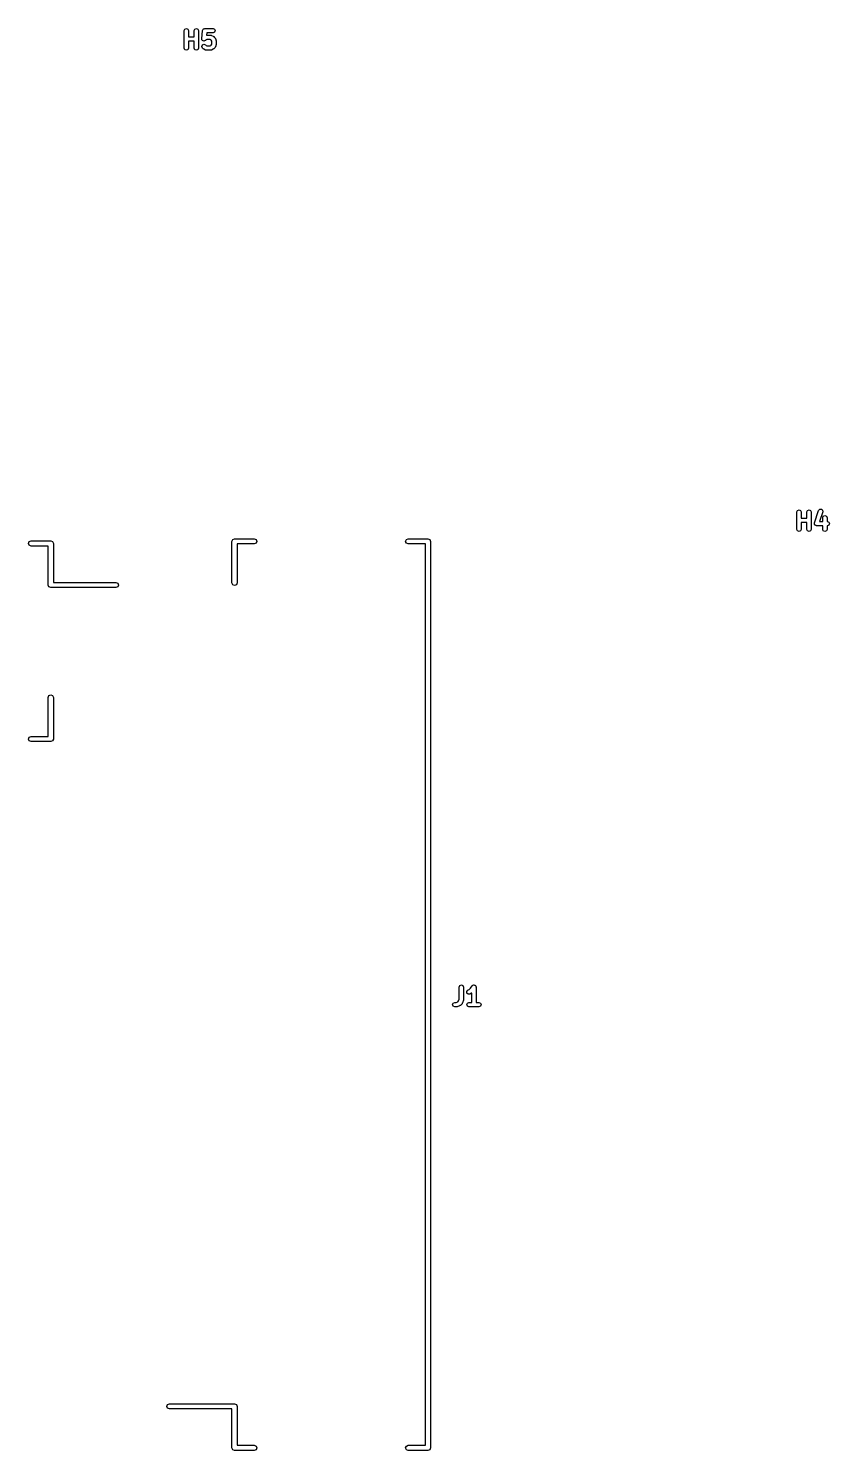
# Model space of a CAD drawing. Extents: x 84.8 to 123.4, y -81.5 to -32.5.
# Drawn here: x 105.09 to 123.39, y -65.03 to -32.53 of the extents above; entities that cross this region are included whole.
import ezdxf

# ---------------------------------------------------------------- set-up
doc = ezdxf.new("R2010")
doc.units = 0
doc.layers.add('BLACK', color=7, linetype='CONTINUOUS')

msp = doc.modelspace()

# ---------------------------------------------------------------- linework, layer by layer
at = {"layer": 'BLACK', "linetype": 'CONTINUOUS'}
for p, q in [((108.645238, -32.577247), (108.659883, -32.541892)), ((108.645238, -32.977247), (108.645238, -32.577247)), ((108.659883, -32.541892), (108.695238, -32.527247)), ((108.695238, -32.527247), (108.730593, -32.541892)), ((108.730593, -32.541892), (108.745238, -32.577247)), ((108.745238, -32.577247), (108.745238, -32.717723)), ((108.745238, -32.717723), (108.873809, -32.717723)), ((108.873809, -32.817723), (108.745238, -32.817723)), ((108.745238, -32.817723), (108.745238, -32.977247)), ((108.873809, -32.577247), (108.888454, -32.541892)), ((108.873809, -32.717723), (108.873809, -32.577247)), ((108.873809, -32.977247), (108.873809, -32.817723)), ((108.888454, -32.541892), (108.923809, -32.527247)), ((108.923809, -32.527247), (108.959164, -32.541892)), ((108.959164, -32.541892), (108.973809, -32.577247)), ((108.973809, -32.577247), (108.973809, -32.977247)), ((109.045238, -32.767722), (109.046249, -32.765279)), ((109.051677, -32.783268), (109.045238, -32.767722)), ((109.045486, -32.762748), (109.064534, -32.572272)), ((109.046249, -32.765279), (109.045486, -32.762748)), ((109.05654, -32.799385), (109.051677, -32.783268)), ((109.05887, -32.800635), (109.05654, -32.799385)), ((109.059882, -32.803077), (109.05887, -32.800635)), ((109.075427, -32.809516), (109.059882, -32.803077)), ((109.064534, -32.572272), (109.072491, -32.557437)), ((109.072491, -32.557437), (109.078931, -32.541892)), ((109.090263, -32.817475), (109.075427, -32.809516)), ((109.078931, -32.541892), (109.081373, -32.54088)), ((109.081373, -32.54088), (109.082624, -32.538549)), ((109.082624, -32.538549), (109.09874, -32.533686)), ((109.092794, -32.816711), (109.090263, -32.817475)), ((109.095237, -32.817723), (109.092794, -32.816711)), ((109.110783, -32.811283), (109.095237, -32.817723)), ((109.09874, -32.533686), (109.114286, -32.527247)), ((109.1269, -32.806421), (109.110783, -32.811283)), ((109.114286, -32.527247), (109.304762, -32.527247)), ((109.12815, -32.80409), (109.1269, -32.806421)), ((109.130592, -32.803079), (109.12815, -32.80409)), ((109.143902, -32.789769), (109.130592, -32.803079)), ((109.164184, -32.779628), (109.143902, -32.789769)), ((109.159535, -32.627247), (109.154297, -32.679628)), ((109.154297, -32.679628), (109.247619, -32.679628)), ((109.304762, -32.627247), (109.159535, -32.627247)), ((109.235816, -32.779628), (109.164184, -32.779628)), ((109.256096, -32.789768), (109.235816, -32.779628)), ((109.247619, -32.679628), (109.258371, -32.684081)), ((109.263668, -32.79734), (109.256096, -32.789768)), ((109.258371, -32.684081), (109.26998, -32.684907)), ((109.273809, -32.817622), (109.263668, -32.79734)), ((109.26998, -32.684907), (109.308075, -32.703955)), ((109.273809, -32.889253), (109.273809, -32.817622)), ((109.304762, -32.527247), (109.340117, -32.541892)), ((109.340117, -32.612602), (109.304762, -32.627247)), ((109.308075, -32.703955), (109.313466, -32.710171)), ((109.313466, -32.710171), (109.321068, -32.71332)), ((109.321068, -32.71332), (109.340116, -32.732367)), ((109.340116, -32.732367), (109.343265, -32.739969)), ((109.340117, -32.541892), (109.354762, -32.577247)), ((109.354762, -32.577247), (109.340117, -32.612602)), ((109.343265, -32.739969), (109.349484, -32.745363)), ((109.349484, -32.745363), (109.368531, -32.783459)), ((109.368531, -32.783459), (109.369355, -32.795067)), ((109.369355, -32.795067), (109.373809, -32.805819)), ((109.373809, -32.805819), (109.373809, -32.901057)), ((108.659883, -33.012602), (108.645238, -32.977247)), ((108.695238, -33.027247), (108.659883, -33.012602)), ((108.730593, -33.012602), (108.695238, -33.027247)), ((108.745238, -32.977247), (108.730593, -33.012602)), ((108.888454, -33.012602), (108.873809, -32.977247)), ((108.923809, -33.027247), (108.888454, -33.012602)), ((108.959164, -33.012602), (108.923809, -33.027247)), ((108.973809, -32.977247), (108.959164, -33.012602)), ((109.045238, -32.939152), (109.059883, -32.903797)), ((109.059883, -32.974507), (109.045238, -32.939152)), ((109.059883, -32.903797), (109.095238, -32.889152)), ((109.078931, -32.993555), (109.059883, -32.974507)), ((109.086533, -32.996703), (109.078931, -32.993555)), ((109.091926, -33.002922), (109.086533, -32.996703)), ((109.130021, -33.021968), (109.091926, -33.002922)), ((109.095238, -32.889152), (109.130593, -32.903797)), ((109.141627, -33.022792), (109.130021, -33.021968)), ((109.130593, -32.903797), (109.143901, -32.917105)), ((109.152381, -33.027247), (109.141627, -33.022792)), ((109.143901, -32.917105), (109.164185, -32.927247)), ((109.247619, -33.027247), (109.152381, -33.027247)), ((109.164185, -32.927247), (109.235816, -32.927247)), ((109.235816, -32.927247), (109.256096, -32.917107)), ((109.258369, -33.022793), (109.247619, -33.027247)), ((109.256096, -32.917107), (109.263667, -32.909536)), ((109.269979, -33.021969), (109.258369, -33.022793)), ((109.263667, -32.909536), (109.273809, -32.889253)), ((109.308074, -33.002922), (109.269979, -33.021969)), ((109.313466, -32.996704), (109.308074, -33.002922)), ((109.321069, -32.993555), (109.313466, -32.996704)), ((109.340117, -32.974507), (109.321069, -32.993555)), ((109.343265, -32.966904), (109.340117, -32.974507)), ((109.349484, -32.961512), (109.343265, -32.966904)), ((109.36853, -32.923417), (109.349484, -32.961512)), ((109.369354, -32.91181), (109.36853, -32.923417)), ((109.373809, -32.901057), (109.369354, -32.91181)), ((122.645238, -43.577247), (122.659883, -43.541892)), ((122.659883, -43.541892), (122.695238, -43.527247)), ((122.695238, -43.527247), (122.730593, -43.541892)), ((122.730593, -43.541892), (122.745238, -43.577247)), ((122.873809, -43.577247), (122.888454, -43.541892)), ((122.888454, -43.541892), (122.923809, -43.527247)), ((122.923809, -43.527247), (122.959164, -43.541892)), ((122.959164, -43.541892), (122.973809, -43.577247)), ((123.047804, -43.828103), (123.143042, -43.542389)), ((123.143042, -43.542389), (123.168116, -43.513479)), ((123.168116, -43.513479), (123.206287, -43.510766)), ((123.206287, -43.510766), (123.235197, -43.53584)), ((123.235197, -43.53584), (123.23791, -43.574011)), ((122.645238, -43.977247), (122.645238, -43.577247)), ((122.745238, -43.577247), (122.745238, -43.717723)), ((122.745238, -43.717723), (122.873809, -43.717723)), ((122.873809, -43.817723), (122.745238, -43.817723)), ((122.745238, -43.817723), (122.745238, -43.977247)), ((122.873809, -43.717723), (122.873809, -43.577247)), ((122.873809, -43.977247), (122.873809, -43.817723)), ((122.973809, -43.577247), (122.973809, -43.977247)), ((123.045238, -43.843914), (123.048387, -43.83631)), ((123.049692, -43.854666), (123.045238, -43.843914)), ((123.048387, -43.83631), (123.047804, -43.828103)), ((123.050517, -43.866274), (123.049692, -43.854666)), ((123.056733, -43.871665), (123.050517, -43.866274)), ((123.059883, -43.879269), (123.056733, -43.871665)), ((123.23791, -43.574011), (123.164609, -43.793914)), ((123.164609, -43.793914), (123.235714, -43.793914)), ((123.235714, -43.71058), (123.250359, -43.675225)), ((123.235714, -43.793914), (123.235714, -43.71058)), ((123.250359, -43.675225), (123.285714, -43.66058)), ((123.285714, -43.66058), (123.321069, -43.675225)), ((123.321069, -43.675225), (123.335714, -43.71058)), ((123.335714, -43.71058), (123.335714, -43.793914)), ((123.335714, -43.793914), (123.342857, -43.793914)), ((123.342857, -43.793914), (123.378212, -43.808559)), ((123.378212, -43.808559), (123.392857, -43.843914)), ((123.392857, -43.843914), (123.378212, -43.879269)), ((109.753574, -44.207574), (109.796, -44.19)), ((109.796, -44.19), (110.246, -44.19)), ((110.246, -44.19), (110.288426, -44.207574)), ((113.723574, -44.207574), (113.766, -44.19)), ((113.766, -44.19), (114.216, -44.19)), ((114.216, -44.19), (114.258426, -44.207574)), ((122.659883, -44.012602), (122.645238, -43.977247)), ((122.695238, -44.027247), (122.659883, -44.012602)), ((122.730593, -44.012602), (122.695238, -44.027247)), ((122.745238, -43.977247), (122.730593, -44.012602)), ((122.888454, -44.012602), (122.873809, -43.977247)), ((122.923809, -44.027247), (122.888454, -44.012602)), ((122.959164, -44.012602), (122.923809, -44.027247)), ((122.973809, -43.977247), (122.959164, -44.012602)), ((123.070635, -43.883722), (123.059883, -43.879269)), ((123.079427, -43.891348), (123.070635, -43.883722)), ((123.087634, -43.890764), (123.079427, -43.891348)), ((123.095238, -43.893914), (123.087634, -43.890764)), ((123.235714, -43.893914), (123.095238, -43.893914)), ((123.235714, -43.977247), (123.235714, -43.893914)), ((123.250359, -44.012602), (123.235714, -43.977247)), ((123.285714, -44.027247), (123.250359, -44.012602)), ((123.321069, -44.012602), (123.285714, -44.027247)), ((123.335714, -43.977247), (123.321069, -44.012602)), ((123.342857, -43.893914), (123.335714, -43.893914)), ((123.335714, -43.893914), (123.335714, -43.977247)), ((123.378212, -43.879269), (123.342857, -43.893914)), ((105.086, -44.2978), (105.103574, -44.255374)), ((105.103574, -44.340226), (105.086, -44.2978)), ((105.103574, -44.255374), (105.146, -44.2378)), ((105.146, -44.3578), (105.103574, -44.340226)), ((105.146, -44.2378), (105.596, -44.2378)), ((105.536, -44.3578), (105.146, -44.3578)), ((105.536, -45.2478), (105.536, -44.3578)), ((105.596, -44.2378), (105.638426, -44.255374)), ((105.638426, -44.255374), (105.656, -44.2978)), ((105.656, -44.2978), (105.656, -45.1878)), ((109.736, -44.25), (109.753574, -44.207574)), ((109.736, -45.2), (109.736, -44.25)), ((110.246, -44.31), (109.856, -44.31)), ((109.856, -44.31), (109.856, -45.2)), ((110.288426, -44.292426), (110.246, -44.31)), ((110.288426, -44.207574), (110.306, -44.25)), ((110.306, -44.25), (110.288426, -44.292426)), ((113.706, -44.25), (113.723574, -44.207574)), ((113.723574, -44.292426), (113.706, -44.25)), ((113.766, -44.31), (113.723574, -44.292426)), ((114.156, -44.31), (113.766, -44.31)), ((114.156, -64.91), (114.156, -44.31)), ((114.258426, -44.207574), (114.276, -44.25)), ((114.276, -44.25), (114.276, -64.97)), ((105.553574, -45.290226), (105.536, -45.2478)), ((105.596, -45.3078), (105.553574, -45.290226)), ((107.086, -45.3078), (105.596, -45.3078)), ((105.656, -45.1878), (107.086, -45.1878)), ((107.086, -45.1878), (107.128426, -45.205374)), ((107.128426, -45.290226), (107.086, -45.3078)), ((107.128426, -45.205374), (107.146, -45.2478)), ((107.146, -45.2478), (107.128426, -45.290226)), ((109.753574, -45.242426), (109.736, -45.2)), ((109.796, -45.26), (109.753574, -45.242426)), ((109.838426, -45.242426), (109.796, -45.26)), ((109.856, -45.2), (109.838426, -45.242426)), ((105.536, -47.8178), (105.553574, -47.775374)), ((105.553574, -47.775374), (105.596, -47.7578)), ((105.596, -47.7578), (105.638426, -47.775374)), ((105.638426, -47.775374), (105.656, -47.8178)), ((105.536, -48.7078), (105.536, -47.8178)), ((105.656, -47.8178), (105.656, -48.7678)), ((105.086, -48.7678), (105.103574, -48.725374)), ((105.103574, -48.725374), (105.146, -48.7078)), ((105.146, -48.7078), (105.536, -48.7078)), ((105.103574, -48.810226), (105.086, -48.7678)), ((105.146, -48.8278), (105.103574, -48.810226)), ((105.596, -48.8278), (105.146, -48.8278)), ((105.638426, -48.810226), (105.596, -48.8278)), ((105.656, -48.7678), (105.638426, -48.810226)), ((114.929466, -54.438047), (114.944111, -54.402692)), ((114.929466, -54.715648), (114.929466, -54.438047)), ((114.944111, -54.402692), (114.979466, -54.388047)), ((114.979466, -54.388047), (115.014821, -54.402692)), ((115.014821, -54.402692), (115.029466, -54.438047)), ((115.029466, -54.438047), (115.029466, -54.723761)), ((115.103461, -54.536522), (115.128534, -54.507612)), ((115.106174, -54.574694), (115.103461, -54.536522)), ((115.135084, -54.599767), (115.106174, -54.574694)), ((115.128534, -54.507612), (115.159372, -54.492192)), ((115.173256, -54.597054), (115.135084, -54.599767)), ((115.159372, -54.492192), (115.18823, -54.463333)), ((115.211351, -54.578006), (115.173256, -54.597054)), ((115.18823, -54.463333), (115.223579, -54.410311)), ((115.215181, -54.573589), (115.211351, -54.578006)), ((115.215181, -54.788047), (115.215181, -54.573589)), ((115.223579, -54.410311), (115.227856, -54.407446)), ((115.227856, -54.407446), (115.229826, -54.402692)), ((115.229826, -54.402692), (115.243276, -54.39712)), ((115.243276, -54.39712), (115.255376, -54.389018)), ((115.255376, -54.389018), (115.260425, -54.390016)), ((115.260425, -54.390016), (115.265181, -54.388047)), ((115.265181, -54.388047), (115.278629, -54.393617)), ((115.278629, -54.393617), (115.292917, -54.396444)), ((115.292917, -54.396444), (115.295782, -54.400722)), ((115.295782, -54.400722), (115.300536, -54.402692)), ((115.300536, -54.402692), (115.306106, -54.41614)), ((115.306106, -54.41614), (115.31421, -54.428241)), ((115.31421, -54.428241), (115.31321, -54.43329)), ((115.31321, -54.43329), (115.315181, -54.438047)), ((115.315181, -54.438047), (115.315181, -54.788047)), ((114.777085, -54.838047), (114.79173, -54.802692)), ((114.79173, -54.873402), (114.777085, -54.838047)), ((114.79173, -54.802692), (114.827085, -54.788047)), ((114.827085, -54.888047), (114.79173, -54.873402)), ((114.827085, -54.788047), (114.857068, -54.788047)), ((114.865181, -54.888047), (114.827085, -54.888047)), ((114.857068, -54.788047), (114.895314, -54.775298)), ((114.872783, -54.884897), (114.865181, -54.888047)), ((114.880992, -54.885481), (114.872783, -54.884897)), ((114.938134, -54.866434), (114.880992, -54.885481)), ((114.895314, -54.775298), (114.916717, -54.753895)), ((114.916717, -54.753895), (114.929466, -54.715648)), ((114.946926, -54.858808), (114.938134, -54.866434)), ((114.957678, -54.854355), (114.946926, -54.858808)), ((114.995774, -54.816259), (114.957678, -54.854355)), ((115.000227, -54.805507), (114.995774, -54.816259)), ((115.007853, -54.796715), (115.000227, -54.805507)), ((115.0269, -54.739572), (115.007853, -54.796715)), ((115.029466, -54.723761), (115.026316, -54.731363)), ((115.026316, -54.731363), (115.0269, -54.739572)), ((115.100895, -54.838047), (115.11554, -54.802692)), ((115.11554, -54.873402), (115.100895, -54.838047)), ((115.11554, -54.802692), (115.150895, -54.788047)), ((115.150895, -54.888047), (115.11554, -54.873402)), ((115.150895, -54.788047), (115.215181, -54.788047)), ((115.265181, -54.888047), (115.150895, -54.888047)), ((115.379466, -54.888047), (115.265181, -54.888047)), ((115.315181, -54.788047), (115.379466, -54.788047)), ((115.379466, -54.788047), (115.414821, -54.802692)), ((115.414821, -54.873402), (115.379466, -54.888047)), ((115.414821, -54.802692), (115.429466, -54.838047)), ((115.429466, -54.838047), (115.414821, -54.873402)), ((108.246, -64.02), (108.263574, -63.977574)), ((108.263574, -64.062426), (108.246, -64.02)), ((108.263574, -63.977574), (108.306, -63.96)), ((108.306, -63.96), (109.796, -63.96)), ((109.796, -63.96), (109.838426, -63.977574)), ((109.838426, -63.977574), (109.856, -64.02)), ((109.856, -64.02), (109.856, -64.91)), ((108.306, -64.08), (108.263574, -64.062426)), ((109.736, -64.08), (108.306, -64.08)), ((109.736, -64.97), (109.736, -64.08)), ((109.753574, -65.012426), (109.736, -64.97)), ((109.856, -64.91), (110.246, -64.91)), ((110.246, -64.91), (110.288426, -64.927574)), ((110.288426, -64.927574), (110.306, -64.97)), ((110.306, -64.97), (110.288426, -65.012426)), ((113.706, -64.97), (113.723574, -64.927574)), ((113.723574, -65.012426), (113.706, -64.97)), ((113.723574, -64.927574), (113.766, -64.91)), ((113.766, -64.91), (114.156, -64.91)), ((114.276, -64.97), (114.258426, -65.012426)), ((109.796, -65.03), (109.753574, -65.012426)), ((110.246, -65.03), (109.796, -65.03)), ((110.288426, -65.012426), (110.246, -65.03)), ((113.766, -65.03), (113.723574, -65.012426)), ((114.216, -65.03), (113.766, -65.03)), ((114.258426, -65.012426), (114.216, -65.03))]:
    msp.add_line(p, q, dxfattribs=at)

doc.saveas('drawing.dxf')
